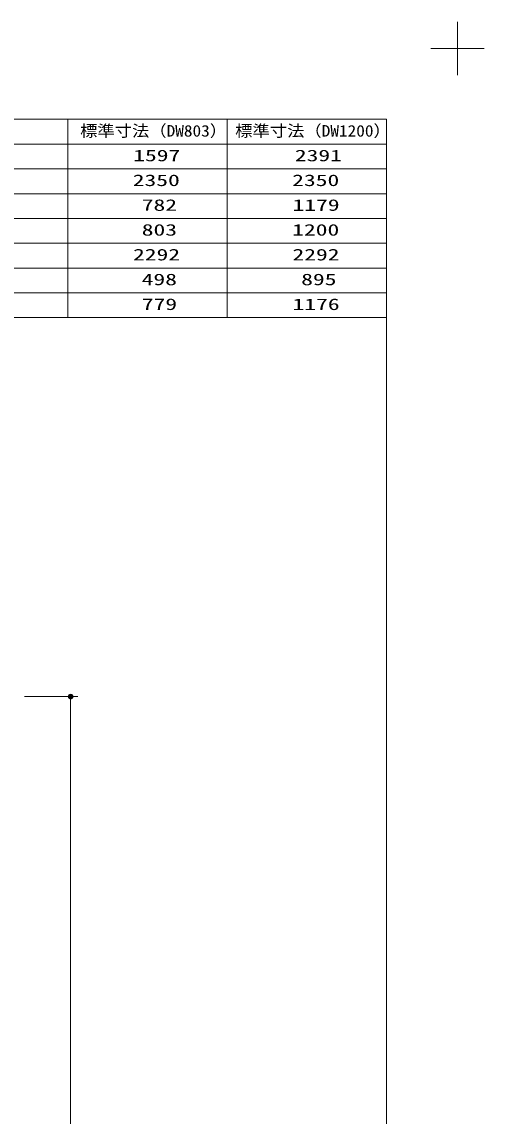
# Model space of a CAD drawing. Units: millimetres, scale not verified. Extents: x -6062 to 6062, y -3045 to 3045.
# Drawn here: x 1183 to 2488, y -44 to 3045 of the extents above; entities that cross this region are included whole.
import ezdxf
from ezdxf.enums import TextEntityAlignment as Align

# ---------------------------------------------------------------- set-up
doc = ezdxf.new("R2010")
doc.units = ezdxf.units.MM
doc.header["$LTSCALE"] = 20
for name, color, linetype, lineweight in [('0-0_2寸法-1', 7, 'Continuous', 9), ('0-1_0', 7, 'Continuous', 9), ('0-5_1図面枠', 7, 'Continuous', 9)]:
    doc.layers.add(name, color=color, linetype=linetype, lineweight=lineweight)
doc.styles.add('ＭＳ ゴシック', font='')
doc.styles.get('ＭＳ ゴシック').set_extended_font_data('MS Gothic')

# ---------------------------------------------------------------- blocks, each defined once
blk = doc.blocks.new('_Dot')
at = {"layer": '0-1_0'}
for p, q in [((-10, 0), (-20, 0)), ((9.78, 2), (-9.78, 2)), ((7.99, 6), (-7.99, 6)), ((9.16, -3.98), (-9.16, -3.98)), ((6, -7.98), (-6, -7.98))]:
    blk.add_line(p, q, dxfattribs=at)
for points in [[(10, 0), (9.92, 1.25), (9.69, 2.49), (9.3, 3.68), (8.76, 4.82), (8.09, 5.88), (7.29, 6.85), (6.37, 7.71), (5.36, 8.44), (4.26, 9.05), (3.09, 9.51), (1.87, 9.82), (0.63, 9.98), (-0.63, 9.98), (-1.87, 9.82), (-3.09, 9.51), (-4.26, 9.05), (-5.36, 8.44), (-6.37, 7.71), (-7.29, 6.85), (-8.09, 5.88), (-8.76, 4.82), (-9.3, 3.68), (-9.69, 2.49), (-9.92, 1.25), (-10, 0), (0, 0)], [(-10, 0), (-9.92, -1.25), (-9.69, -2.49), (-9.3, -3.68), (-8.76, -4.82), (-8.09, -5.88), (-7.29, -6.85), (-6.37, -7.71), (-5.36, -8.44), (-4.26, -9.05), (-3.09, -9.51), (-1.87, -9.82), (-0.63, -9.98), (0.63, -9.98), (1.87, -9.82), (3.09, -9.51), (4.26, -9.05), (5.36, -8.44), (6.37, -7.71), (7.29, -6.85), (8.09, -5.88), (8.76, -4.82), (9.3, -3.68), (9.69, -2.49), (9.92, -1.25), (10, 0), (0, 0)]]:
    blk.add_lwpolyline(points, close=True, dxfattribs=at)
blk = doc.blocks.new('グループ-51')
at = {"layer": '0-5_1図面枠'}
for p, q in [((84000, 57900), (84000, 60900)), ((85500, 59400), (82500, 59400))]:
    blk.add_line(p, q, dxfattribs=at)
blk = doc.blocks.new('グループ-53')
at = {"layer": '0-5_1図面枠'}
blk.add_lwpolyline([(-80000, 55400), (80000, 55400), (80000, -55400), (-80000, -55400)], close=True, dxfattribs=at)
blk = doc.blocks.new('図面枠')
at = {"layer": '0-5_1図面枠'}
for name in ['グループ-51', 'グループ-53']:
    blk.add_blockref(name, (0, 0), dxfattribs=at)

msp = doc.modelspace()

# ---------------------------------------------------------------- linework, layer by layer
at = {"layer": '0-0_2寸法-1'}
for p, q in [((1190.68, 1140.25), (1340.68, 1140.25)), ((1320.68, 1127.53), (1320.68, -1837.29))]:
    msp.add_line(p, q, dxfattribs=at)
at = {"layer": '0-5_1図面枠'}
for p, q in [((1312.5, 2770), (1312.5, 2210)), ((1762.5, 2770), (1762.5, 2210)), ((2212.5, 2700), (-87.5, 2700)), ((2212.5, 2630), (862.5, 2630)), ((2212.5, 2560), (-87.5, 2560)), ((2212.5, 2490), (-87.5, 2490)), ((2212.5, 2420), (-87.5, 2420)), ((2212.5, 2420), (-87.5, 2420)), ((2212.5, 2350), (-87.5, 2350)), ((2212.5, 2280), (-87.5, 2280))]:
    msp.add_line(p, q, dxfattribs=at)
msp.add_lwpolyline([(-87.5, 2770), (2212.5, 2770), (2212.5, 2210), (-87.5, 2210)], close=True, dxfattribs=at)

# ---------------------------------------------------------------- block references
at = {"layer": '0-0_2寸法-1', "xscale": 0.6356201, "yscale": 0.6356201, "rotation": 90}
msp.add_blockref('_Dot', (1320.68, 1140.25), dxfattribs=at)
at = {"layer": '0-5_1図面枠', "xscale": 0.05, "yscale": 0.05}
msp.add_blockref('図面枠', (-1787.5, 0), dxfattribs=at)

# ---------------------------------------------------------------- texts
at = {"layer": '0-5_1図面枠', "style": 'ＭＳ ゴシック'}
for s, width, p in [('標準寸法（DW803）', 1.1, (1347.3, 2711.35)), ('標準寸法（DW1200）', 1.1, (1785, 2711.35)), ('1597', 1.5, (1497.21, 2641.74)), ('2391', 1.5, (1953.37, 2641.74)), ('2350', 1.5, (1495.86, 2571.74)), ('2350', 1.5, (1945.86, 2571.74)), ('782', 1.5, (1521.23, 2501.83)), ('1179', 1.5, (1946.84, 2501.74)), ('803', 1.5, (1521.23, 2431.74)), ('1200', 1.5, (1945.86, 2431.74)), ('2292', 1.5, (1496.64, 2361.83)), ('2292', 1.5, (1946.64, 2361.83)), ('498', 1.5, (1521.03, 2291.83)), ('895', 1.5, (1971.23, 2291.83)), ('779', 1.5, (1521.43, 2221.83)), ('1176', 1.5, (1946.84, 2221.74))]:
    msp.add_text(s, height=32.55, dxfattribs=dict(at, width=width)).set_placement(p, align=Align.BOTTOM_LEFT)

doc.saveas('drawing.dxf')
